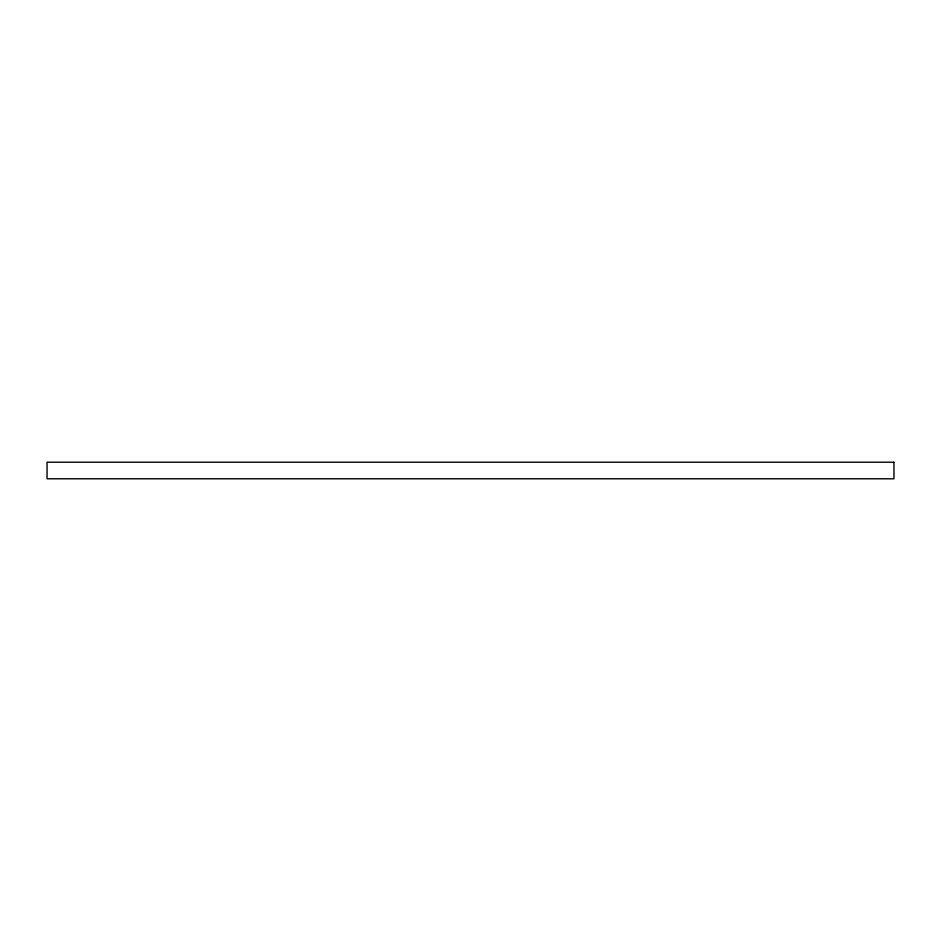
<?xml version="1.0" encoding="UTF-8"?>
<svg xmlns="http://www.w3.org/2000/svg" width="941" height="941" viewBox="0 0 941 941"><rect width="100%" height="100%" fill="white"/><g stroke="black" fill="none" stroke-linecap="round" stroke-linejoin="round"><path stroke-width="1.41" d="M893.95 462.207L47.05 462.207L47.05 478.793L893.95 478.793L893.95 462.207"/></g></svg>
